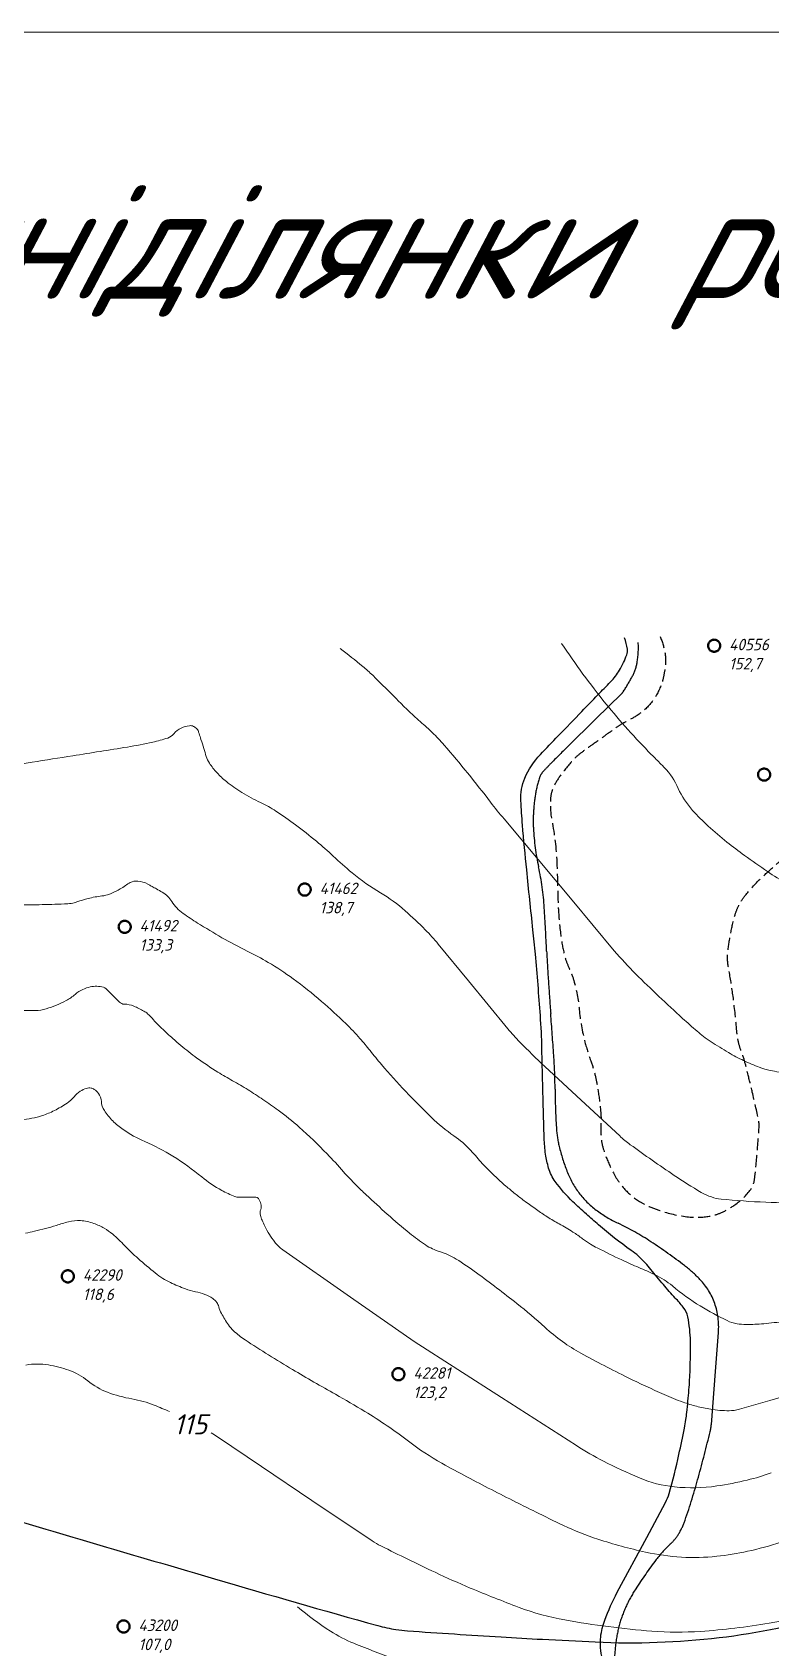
# Model space of a CAD drawing. Header units: millimetres. Extents: x -994 to -400, y 519 to 1360.
# Drawn here: x -782.3 to -690.9, y 1160 to 1359.8 of the extents above; entities that cross this region are included whole.
import ezdxf

# ---------------------------------------------------------------- set-up
doc = ezdxf.new("R2010")
doc.units = ezdxf.units.MM
for name, pattern in [('ACAD_ISO02W100', [15, 12, -3]), ('ACAD_ISO04W100', [30, 24, -3, 0, -3]), ('DASHED', [7, 5, -2, 0]), ('K5LT_THIN', [0])]:
    doc.linetypes.add(name, pattern=pattern)
for name, color, linetype in [('Висоти', 2, 'Continuous'), ('Кривульки', 1, 'Continuous'), ('Пунктир', 210, 'ACAD_ISO02W100'), ('Свердловини', 4, 'Continuous')]:
    doc.layers.add(name, color=color, linetype=linetype)
doc.layers.add('Кривульки Товсты', color=70, linetype='Continuous', lineweight=30)
doc.styles.add('GOST-2.304_Type-B_italic', font='GOST Common Italic.ttf')
doc.linetypes.add('164 Фуникулер стр.', pattern='A,0,[18,Russia-GOST_Topo.shx,S=0.05,R=0,X=0,Y=0],-4,[17,Russia-GOST_Topo.shx,S=0.05,R=0,X=0,Y=0],-4,[18,Russia-GOST_Topo.shx,S=0.05,R=0,X=0,Y=0],-4,[17,Russia-GOST_Topo.shx,S=0.05,R=0,X=0,Y=0],-6', length=18)

msp = doc.modelspace()

# ---------------------------------------------------------------- linework, layer by layer
at = {"color": 7, "linetype": 'K5LT_THIN', "lineweight": 18}
msp.add_line((-993.95, 1359.84), (-399.95, 1359.84), dxfattribs=at)
at = {"layer": 'Кривульки', "lineweight": 20}
for points in [[(-744.2, 1283.61, -0.01008), (-741.42, 1281.41, -0.021634), (-740.19, 1280.31, -0.00398), (-736.94, 1277.08, 0.009182), (-735.52, 1275.69, 0.011484), (-733.89, 1274.23, -0.017129), (-732.81, 1273.24, -0.019321), (-731.34, 1271.67, -0.009171), (-728.42, 1268.2, -0.005894), (-725.59, 1264.61, 0.010166), (-723.93, 1262.54), (-715.51, 1252.49), (-710.29, 1246.25, 0.023363), (-707.65, 1243.39, 0.011319), (-701.83, 1237.88, 0.004996), (-700.04, 1236.29, 0.011691), (-699.25, 1235.64, 0.024334), (-698.32, 1234.98, 0.010881), (-696.16, 1233.65, 0.020683), (-694.28, 1232.66, 0.020873), (-692.34, 1231.83, 0.038932), (-691, 1231.44, 0.023812), (-688.76, 1231.09, 0.044788)], [(-716.83, 1284.26, 0.022754), (-711.33, 1276.8, 0.025049), (-705.71, 1270.53, 0.002704), (-704.48, 1269.3, -0.008709), (-704.1, 1268.91, -0.084713), (-702.38, 1266.33, 0.080695), (-700.6, 1263.61, 0.020976), (-698.67, 1261.67, 0.018776), (-696.35, 1259.69, 0.010459), (-694.17, 1258.03, 0.008243), (-691.33, 1256.03, 0.022792), (-688.94, 1254.57, 0.021134)], [(-786.19, 1268.92, -0.001157), (-782.34, 1269.56, -0.001875), (-777.31, 1270.36, 0.001394), (-770.55, 1271.44, 0.014899), (-767.42, 1272.04, 0.024637), (-765.56, 1272.55, 0.145704), (-764.79, 1273.09, -0.117975), (-763.89, 1273.79, -0.074671), (-762.88, 1274.08, -0.150891), (-762.36, 1273.99, -0.069014), (-761.96, 1273.71, -0.119583), (-761.8, 1273.48, -0.006047), (-761.67, 1273.1, -0.00316), (-761.44, 1272.39, -0.007686), (-761.08, 1271.24, 0.009172), (-760.79, 1270.28, 0.065346), (-760.39, 1269.45, 0.04037), (-759.47, 1268.27, 0.040197), (-758.3, 1267.17, 0.027545), (-756.38, 1265.82, 0.032272), (-754.07, 1264.58, -0.03874), (-752.17, 1263.52, -0.013675), (-749.74, 1261.81, -0.012365), (-747.15, 1259.78, -0.016155), (-745.07, 1257.95, 0.014452), (-742.75, 1255.9, 0.040419), (-739.21, 1253.4, -0.046738), (-736.17, 1251.19, -0.016685), (-733.68, 1248.85, -0.02369), (-732.07, 1247.07), (-728.34, 1242.53), (-723.46, 1236.6, 0.022163), (-721.98, 1234.95, 0.011339), (-718.89, 1231.95), (-713.87, 1227.29), (-709.62, 1223.34, 0.030707), (-708.31, 1222.26, 0.007829), (-702.87, 1218.46, 0.017047), (-699.53, 1216.36, 0.048567), (-698.27, 1215.79, 0.059335), (-697.08, 1215.53, 0.012979), (-691.54, 1215.14, 0.010818), (-686.17, 1215.03, 0.026566)], [(-790.54, 1251.84, 0.001483), (-781.48, 1251.94, 0.006572), (-778.33, 1252.03, 0.024981), (-777.5, 1252.1, 0.052055), (-776.79, 1252.28, -0.026051), (-775.4, 1252.71, -0.032772), (-773.7, 1253.02, 0.059694), (-772.77, 1253.24, 0.026652), (-772.47, 1253.37, 0.007632), (-771.44, 1253.89, 0.0382), (-770.78, 1254.31, -0.043004), (-770.19, 1254.68, -0.140201), (-769.25, 1254.86, -0.104319), (-768.03, 1254.49, -0.000587), (-767.67, 1254.29, -0.001206), (-767.49, 1254.19, -0.001889), (-766.95, 1253.89, -0.001403), (-766.23, 1253.48, -0.120812), (-765.06, 1252.35, 0.095683), (-763.66, 1250.87, 0.016175), (-761.86, 1249.67, 0.009905), (-758.84, 1247.86, 0.015134), (-755.71, 1246.2, -0.018243), (-753.12, 1244.81, -0.025271), (-750.05, 1242.79, -0.020475), (-746.51, 1239.97, -0.013209), (-743.51, 1237.23, -0.021502), (-741.78, 1235.41, -0.01279), (-740.52, 1233.9, 0.011176), (-739.09, 1232.16, 0.011403), (-736.1, 1228.85, 0.011224), (-732.9, 1225.62, 0.041028), (-730.14, 1223.35, -0.053339), (-728.06, 1221.56, -0.016093), (-727.3, 1220.7, 0.01819), (-726.63, 1219.94, 0.011788), (-724.92, 1218.23, 0.015644), (-723.56, 1217.02, 0.007654), (-722.42, 1216.08, 0.008132), (-721.31, 1215.23, 0.007339), (-719.91, 1214.23, 0.00788), (-718.58, 1213.34, 0.019187), (-717.11, 1212.46, -0.016543), (-715.41, 1211.46, -0.02372), (-714.21, 1210.62, 0.029447), (-713.23, 1209.95, 0.018782), (-712.39, 1209.49, 0.00536), (-709.36, 1208, 0.015378), (-707.25, 1207.07, -0.016354), (-705.26, 1206.19, -0.062476), (-703.1, 1204.79, 0.037814), (-699.65, 1202.31, 0.024517), (-696.32, 1200.5, 0.072712), (-695.1, 1200.11, 0.04035), (-693.97, 1200.02, 0.021107), (-691.8, 1200.12, 0.01215), (-689.22, 1200.41, 0.018073)], [(-788.2, 1238.85), (-781.91, 1238.85, 0.079582), (-780.59, 1239.06, 0.039403), (-778.12, 1240.09, 0.062211), (-777.01, 1240.85, -0.075728), (-776.08, 1241.46, -0.050801), (-775.14, 1241.77, -0.060775), (-774.32, 1241.85, -0.054638), (-773.51, 1241.74, -0.136298), (-773.22, 1241.57), (-772.38, 1240.74), (-771.53, 1239.89, 0.198936), (-770.93, 1239.64, -0.10412), (-769.75, 1239.39, -0.022351), (-768.52, 1238.78, -0.053832), (-768.05, 1238.46, -0.036775), (-767.3, 1237.69, 0.027639), (-766.31, 1236.66, 0.005658), (-764.92, 1235.38, 0.008303), (-763.95, 1234.54, 0.019448), (-761.94, 1232.97, 0.015897), (-759.34, 1231.23, 0.013788), (-757.53, 1230.17, -0.013126), (-755.62, 1229.05, -0.00978), (-753.77, 1227.85, -0.009399), (-751.89, 1226.53, -0.024291), (-749.28, 1224.42, -0.017119), (-745.84, 1221.13, -0.013984), (-743.81, 1218.92, 0.018143), (-742.22, 1217.24, 0.008), (-741, 1216.06, 0.003807), (-738.38, 1213.66, 0.014541), (-735.63, 1211.32, 0.021307), (-733.64, 1209.86, 0.074653), (-731.87, 1209.03, -0.066583), (-729.87, 1208.12, -0.018349), (-727.33, 1206.41, -0.008947), (-722.34, 1202.61, -0.017718), (-718.88, 1199.68, 0.028634), (-716.7, 1197.91, 0.030038), (-714.42, 1196.47, 0.012433), (-708.64, 1193.47, 0.008864), (-704.12, 1191.36, 0.017519), (-701.78, 1190.42, 0.024107), (-700.12, 1189.91, 0.023387), (-698.36, 1189.54, 0.039645), (-696.09, 1189.36, 0.070408), (-694.81, 1189.54), (-691.03, 1190.63), (-685.27, 1192.3, 0.040076)], [(-690.87, 1181.67, -0.027867), (-693.83, 1180.78, -0.022432), (-697.6, 1180.05, -0.062855), (-702.84, 1179.94, -0.07357), (-707.19, 1181.05, -0.018908), (-711.63, 1183.12, -0.024127), (-714.95, 1185.04), (-724.24, 1191), (-735.04, 1197.92), (-742.93, 1203.42), (-751.32, 1209.27, -0.077175), (-752.31, 1210.22, -0.045522), (-753.55, 1212.18, -0.023748), (-753.88, 1212.92, -0.030964), (-754.08, 1213.52, -0.145937), (-754.05, 1214.24, 0.145479), (-754.03, 1214.95, 0.101194), (-754.34, 1215.6, 0.233084), (-754.64, 1215.75), (-755.94, 1215.75), (-756.76, 1215.75, -0.096838), (-757.27, 1215.85, -0.027657), (-758.87, 1216.61, -0.047766), (-761.35, 1218.27, 0.032522), (-764.91, 1220.83, 0.038359), (-768.4, 1222.65, -0.049614), (-771.08, 1224.13, -0.047432), (-772.36, 1225.2, -0.047955), (-773.4, 1226.48, -0.132959), (-773.77, 1227.6, 0.148619), (-774.14, 1228.6, 0.0724), (-774.65, 1229.1, 0.121267), (-775.05, 1229.26, 0.110859), (-775.6, 1229.22, 0.072305), (-776.38, 1228.87, 0.068235), (-777.15, 1228.19, -0.059869), (-778.02, 1227.4, -0.036659), (-779.58, 1226.48, -0.040761), (-781.08, 1225.86, -0.049752), (-783.72, 1225.32, -0.024577)], [(-689.67, 1173.09, -0.024867), (-693.8, 1171.97, -0.02752), (-697.62, 1171.35, -0.040839), (-701.97, 1171.25, -0.039465), (-706.42, 1171.87, -0.024633), (-712.32, 1173.47, -0.032801), (-716.58, 1175.17, -0.002227), (-720.04, 1176.85, -0.003153), (-722.48, 1178.06, -0.003862), (-728.52, 1181.17, -0.007422), (-731.62, 1182.86, -0.034908), (-735.77, 1185.59, 0.02655), (-741.16, 1189.27, 0.00904), (-744.79, 1191.39, -0.006188), (-750.12, 1194.46, -0.011609), (-755.98, 1198.11, -0.044186), (-757.4, 1199.24, -0.050446), (-758.04, 1199.98, -0.02926), (-758.92, 1201.4, -0.059322), (-759.24, 1202.22, 0.0868), (-759.49, 1202.76, 0.093759), (-759.97, 1203.23, 0.056564), (-760.96, 1203.75, 0.04557), (-762.13, 1204.08, -0.043077), (-763.37, 1204.43, -0.019599), (-765.22, 1205.2, -0.036271), (-766.17, 1205.73, -0.024221), (-767.1, 1206.4, -0.010038), (-769.22, 1208.18, -0.024058), (-770.89, 1209.78, 0.027305), (-772.37, 1211.19, 0.046506), (-773.42, 1211.93, 0.042605), (-774.7, 1212.52, 0.071156), (-776.35, 1212.87, 0.079604), (-777.84, 1212.72, 0.016177), (-779.34, 1212.28, -0.018039), (-780.69, 1211.89, -0.001898), (-782.06, 1211.55, -0.002406), (-783.14, 1211.3, -0.017663)], [(-783.1, 1195.01, -0.085217), (-780.33, 1195.02, -0.021357), (-779.04, 1194.74, -0.021621), (-777.78, 1194.36, -0.085856), (-775.46, 1193.06, 0.080464), (-773, 1191.64, 0.047532), (-769.98, 1190.82, -0.052056), (-767.23, 1190.04, -0.005912), (-765.32, 1189.25, -0.015881)], [(-760.17, 1186.61, -0.012066), (-759.39, 1186.12), (-753.94, 1182.46), (-747.71, 1178.27), (-740.27, 1173.27, 0.031814), (-739.17, 1172.63, 0.005424), (-732.47, 1169.37, 0.01193), (-728.11, 1167.43, 0.008763), (-722.08, 1165.04, 0.045687), (-716.4, 1163.48, 0.024769), (-705.63, 1162.1, 0.036405), (-699.63, 1162.07, 0.025416), (-691.11, 1163.08, 0.06769), (-680.44, 1166.43, 0.120818)], [(-737.23, 1158.56, -0.009371), (-742.54, 1160.59, -0.048057), (-745.42, 1162.09, -0.030878), (-749.48, 1165.1)]]:
    msp.add_lwpolyline(points, format="xyb", dxfattribs=at)
at = {"layer": 'Кривульки Товсты', "lineweight": 30, "ltscale": 0.3}
msp.add_lwpolyline([(-711.73, 1158.68, -0.103013), (-711.97, 1161.39, -0.060567), (-711.47, 1163.46, -0.03405), (-709.92, 1166.9), (-706.28, 1173.67), (-703.95, 1178.01, 0.055237), (-703.49, 1179.14, 0.013599), (-702.29, 1183.94, 0.004468), (-701.6, 1187.21, 0.014048), (-701.42, 1188.26, 0.011173), (-701.31, 1189.14, 0.003546), (-701.05, 1191.94, 0.013573), (-700.91, 1194.43, 0.009644), (-700.87, 1197.94, 0.050208), (-701.2, 1200.97, 0.117441), (-701.76, 1202.17, 0.019469), (-702.74, 1203.29, -0.013), (-704.22, 1204.96, -0.006268), (-705.77, 1206.83, 0.014224), (-706.46, 1207.65, 0.05625), (-708.21, 1209.19, -0.02566), (-712.23, 1212.34, -0.005017), (-713.75, 1213.68, -0.004509), (-715.41, 1215.21, -0.048137), (-717.59, 1217.69, -0.08506), (-718.42, 1219.37, -0.034969), (-718.79, 1221.07, -0.030217), (-718.96, 1223.06), (-719.08, 1227.56), (-719.24, 1234.16, 0.011086), (-719.44, 1238.23, 0.005925), (-720.06, 1245.83, 0.003259), (-720.36, 1248.84, -0.001328), (-721.13, 1256.25, -0.004448), (-721.65, 1261.79, -0.008182), (-721.85, 1264.81, -0.113199), (-721.36, 1267.59, -0.090878), (-719.44, 1270.5, -0.000884), (-717.23, 1272.81, -0.00067), (-714.29, 1275.85, -0.000666), (-712.32, 1277.89, 0.000836), (-710.75, 1279.51, 0.057469), (-709.65, 1280.94, 0.048684), (-708.75, 1282.86, 0.118263), (-708.67, 1283.55, 0.057405), (-709.01, 1284.94)], format="xyb", dxfattribs=at)
at = {"layer": 'Кривульки Товсты', "linetype": 'ACAD_ISO04W100', "lineweight": 30, "ltscale": 0.3}
msp.add_lwpolyline([(-710.41, 1156.43, -0.018982), (-710.15, 1160.27, -0.039261), (-709.68, 1162.81, -0.041617), (-708.86, 1165.1, -0.03597), (-707.64, 1167.32, -0.020545), (-705.09, 1170.95, -0.04211), (-703.27, 1172.95, 0.072586), (-702.29, 1174.17, 0.050301), (-701.53, 1175.82, 0.016316), (-699.88, 1181.16, 0.006399), (-698.43, 1186.76, 0.040797), (-698.28, 1187.66), (-697.77, 1194.21), (-697.4, 1199.03, 0.103771), (-697.86, 1202.63, 0.108188), (-699.69, 1205.59, 0.037262), (-701.6, 1207.31, 0.018806), (-705.75, 1210.25, 0.03399), (-709.82, 1212.54, -0.050151), (-712.53, 1214.18, -0.070654), (-714.66, 1216.3, -0.069103), (-716.15, 1218.99, -0.032418), (-717.11, 1222.05, -0.044257), (-717.46, 1224.37, -0.013775), (-717.62, 1229.12, 0.015643), (-717.78, 1233.31, 0.001523), (-718.16, 1238.47, -0.002054), (-718.43, 1242.3, -0.004681), (-718.66, 1246.2, 0.003392), (-718.95, 1251.57, 0.038322), (-719.66, 1256.61, -0.040541), (-720.3, 1261.37, -0.027199), (-720.3, 1263.22, -0.022781), (-720.08, 1265.41, -0.041868), (-719.55, 1267.63, -0.108353), (-719.1, 1268.4, -0.008415), (-718.19, 1269.36, -0.003803), (-716.11, 1271.43), (-712.56, 1274.91), (-709.38, 1278.04, 0.060384), (-709.13, 1278.35, 0.011258), (-708.08, 1280.14, 0.083463), (-707.47, 1281.86, 0.060184), (-707.33, 1284.37)], format="xyb", dxfattribs=at)
at = {"layer": 'Кривульки Товсты', "linetype": '164 Фуникулер стр.', "ltscale": 0.1}
msp.add_lwpolyline([(-786.47, 1176.46, 0.001007), (-759.75, 1168.56, 0.003252), (-739.55, 1162.78, 0.029906), (-737.32, 1162.3, 0.020514), (-735.88, 1162.14, 0.002552), (-724.29, 1161.38, 0.001928), (-719.19, 1161.09, 0.0015), (-712.64, 1160.76, 0.041065), (-697.32, 1161.3, 0.042932), (-682.96, 1164.26, 0.00502)], format="xyb", dxfattribs=at)
at = {"layer": 'Пунктир', "linetype": 'DASHED', "lineweight": 30, "ltscale": 0.3, "flags": 128}
msp.add_lwpolyline([(-704.63, 1285.12, -0.06202), (-704.01, 1283.02, -0.077622), (-704, 1281.26, -0.017785), (-704.25, 1279.9, -0.033198), (-704.46, 1279.19, -0.078172), (-705.7, 1276.95, -0.084994), (-707.45, 1275.36, -0.028362), (-708.95, 1274.52, 0.041661), (-709.96, 1273.91, 0.000198), (-711.33, 1272.93, 0.000287), (-712.28, 1272.25, 0.000478), (-712.99, 1271.74, 0.000273), (-714.24, 1270.84, 0.049032), (-715.38, 1269.83, 0.029429), (-716.99, 1267.87, 0.053604), (-717.89, 1266.31, 0.08372), (-718.17, 1265.19, 0.069547), (-718.01, 1262.31, -0.038817), (-717.4, 1257.19, -0.005629), (-717.29, 1253.58, 0.009262), (-717.21, 1251.39, 0.020299), (-716.88, 1247.93, 0.029025), (-716.41, 1245.53, 0.04964), (-715.91, 1244.17, -0.042428), (-715.3, 1242.57, -0.048267), (-714.63, 1238.99, 0.042874), (-713.92, 1234.94, 0.022464), (-713.15, 1232.49, -0.031499), (-712.63, 1230.72, -0.018378), (-712.32, 1229.1, -0.011639), (-711.99, 1226.52, -0.036269), (-711.94, 1224.83, 0.033188), (-711.9, 1222.99, 0.057146), (-711.6, 1221.58, 0.032608), (-710.65, 1219.24, 0.067173), (-709.07, 1216.84, 0.07712), (-707.15, 1215.22, 0.035534), (-705.98, 1214.62, 0.02505), (-704.23, 1213.98, 0.052471), (-700.89, 1213.31, 0.0716), (-698.39, 1213.44, 0.056567), (-697.01, 1213.87, 0.047423), (-695.51, 1214.72, 0.069589), (-693.5, 1216.59, 0.139319), (-692.95, 1217.87, 0.008194), (-692.77, 1219.42, 0.005287), (-692.56, 1221.83, 0.001875), (-692.36, 1224.5, 0.025757), (-692.36, 1224.69, 0.043276), (-692.43, 1225.26, 0.006949), (-693.21, 1228.77, 0.001302), (-693.76, 1231.01, 0.002637), (-694.03, 1232.11, 0.030194), (-694.56, 1233.76, -0.040782), (-694.93, 1234.99, -0.031738), (-695.16, 1236.58, 0.012568), (-695.59, 1240.61, 0.013056), (-696.08, 1243.69, -0.025525), (-696.29, 1245.28, -0.052354), (-696.27, 1245.92, -0.013902), (-695.9, 1248.31, -0.02416), (-695.34, 1250.69, -0.048132), (-694.89, 1251.83, -0.053572), (-693.99, 1253.2, -0.031195), (-692.09, 1255.25, -0.009973), (-690.24, 1256.93, 0.015766), (-689.09, 1258.01, 0.005896), (-687.96, 1259.16, -0.003555), (-686.09, 1261.08, -0.038429), (-683.13, 1263.65, 0.092117), (-682.01, 1264.86, 0.03711), (-681.47, 1265.87, -0.020746), (-680.57, 1267.7, -0.001963), (-679.69, 1269.29, 0.003022), (-679.12, 1270.32, 0.007747), (-678.23, 1272.04, 0.022271), (-677.96, 1272.65, 0.017749), (-677.87, 1272.91, 0.00195), (-677.14, 1275.26, 0.011882), (-676.72, 1276.78, -0.01452), (-676.36, 1278.02, -0.099581), (-675.91, 1278.84, -0.065315), (-674.85, 1279.8, -0.046498), (-674.25, 1280.14, -0.03339), (-673.37, 1280.46, -0.078301), (-670.22, 1280.88, -0.046504), (-664.92, 1280.25, -0.001655), (-659.86, 1279.14, -0.003157), (-657.22, 1278.54, -0.000978), (-650.4, 1276.92, -0.00518), (-649.11, 1276.6, -0.008861), (-648.24, 1276.35, -0.002535), (-645.22, 1275.43, -0.011988), (-643.11, 1274.72, -0.015311), (-641.49, 1274.07, -0.053392), (-640.99, 1273.79, -0.0114), (-638.84, 1272.17, -0.050511), (-634.31, 1267.77, -0.103529), (-632.84, 1265.03, -0.008279), (-632.39, 1263.42, 0.007495), (-631.9, 1261.65, 0.015625), (-630.18, 1256.36, -0.054148), (-629.8, 1254.79, -0.010947), (-629.72, 1254.05, 0.003299), (-629.49, 1251.57, 0.004694), (-629.14, 1248.4, -0.004555), (-628.78, 1245.13, -0.163541), (-629.57, 1241.69, 0.180206), (-630.18, 1238.53, 0.024891), (-629.67, 1236.15, -0.027561), (-629.21, 1234, -0.000922), (-628.66, 1230.39, 0.002312), (-628.43, 1228.95, 0.000029), (-628.19, 1227.43, 0.00001), (-627.46, 1222.89, 0.000429), (-627.13, 1220.89, -0.000464), (-626.84, 1219.04, -0.056773), (-626.79, 1217.97, -0.009015), (-627.36, 1211.26, -0.047594), (-628.38, 1206.2, 0.092726), (-628.67, 1203.55, 0.042732), (-628.42, 1202.04, 0.017983), (-627.41, 1198.55, 0.008831), (-626.8, 1196.82, 0.015234), (-626.4, 1195.84, 0.075272), (-625.53, 1194.46, 0.050756), (-623.76, 1192.8, 0.044942), (-621.81, 1191.57, 0.044501), (-619.65, 1190.7, 0.024897), (-618.41, 1190.39, 0.028664), (-617.31, 1190.24, 0.075533), (-615.84, 1190.34, 0.043039), (-613.39, 1191.12, 0.066672), (-611.31, 1192.33, 0.090824), (-610.12, 1193.66, 0.14182), (-609.64, 1195.4, -0.141038), (-609.16, 1197.15, -0.063541), (-607.6, 1199.11, 0.079412), (-606.4, 1200.72, 0.011786), (-605.53, 1202.47, -0.01378), (-604.78, 1203.97, -0.007371), (-602.98, 1207.23, -0.01311), (-601.89, 1209.02, -0.017331), (-601.02, 1210.28, -0.011417), (-599.58, 1212.11, -0.018181), (-597.7, 1214.24, -0.01267), (-594.81, 1217.12, -0.014263), (-593.51, 1218.29, -0.040278), (-593.01, 1218.65, -0.060152), (-592.19, 1219.01, -0.019131), (-589.49, 1219.74, -0.006436), (-586.65, 1220.35, -0.014975), (-585.42, 1220.56, -0.01431), (-583.91, 1220.73, -0.014411), (-582.4, 1220.81, -0.032671), (-580.83, 1220.74, 0.023342), (-578.64, 1220.61, 0.021506), (-576.37, 1220.68, 0.051831), (-575.44, 1220.85, 0.036174), (-575.1, 1220.97, 0.006792), (-573.36, 1221.79, 0.024146), (-570.98, 1223.09, 0.055479), (-570.04, 1223.82, 0.14443), (-569.43, 1224.89, 0.049509), (-568.98, 1228.41, 0.014211), (-568.98, 1231.56, 0.04176), (-569.1, 1232.62, 0.031866), (-569.57, 1234.41, -0.030116), (-570.08, 1236.29, -0.033272), (-570.44, 1238.98, 0.051935), (-570.74, 1240.69, 0.012312), (-571.31, 1242.53, 0.004376), (-573.09, 1247.64, 0.007634), (-574.32, 1250.93, -0.01956), (-574.77, 1252.23, -0.018174), (-574.98, 1253.02, -0.003904), (-575.78, 1256.72, -0.012205), (-576.53, 1260.74, 0.017435), (-577.08, 1263.54, 0.026246), (-577.35, 1264.51, -0.013689), (-577.94, 1266.36, -0.030871), (-578.58, 1269.28, -0.050352), (-578.68, 1271.12, -0.107643), (-578.34, 1272.38, 0.074302), (-577.74, 1274.15, 0.093862), (-577.76, 1276.77, -0.137216), (-577.62, 1278.57, -0.020987), (-577.17, 1279.67, -0.014722), (-576.41, 1281.18, -0.012607), (-575.65, 1282.52, -0.012422), (-574.81, 1283.84, -0.067895), (-573.55, 1285.25, -0.075493), (-572.11, 1286.14, -0.059784), (-570.75, 1286.54, -0.032382), (-568.16, 1286.81, -0.023773), (-565.25, 1286.78, -0.041933), (-563.62, 1286.55, -0.042989), (-560.49, 1285.54, -0.029947), (-556.26, 1283.45, -0.002661), (-552.4, 1281.23, -0.004174), (-549.96, 1279.78, -0.008272), (-547.65, 1278.33, 0.009045), (-545.54, 1277.01, 0.038498), (-544, 1276.24, 0.029734), (-541.89, 1275.52, 0.059342), (-539.47, 1275.15, 0.038495), (-535.71, 1275.32, 0.016305), (-533.27, 1275.7, 0.026448), (-531.8, 1276.07, 0.031616), (-529.57, 1276.89, 0.020464), (-526.28, 1278.53, 0.056069), (-523.82, 1280.26, -0.083338), (-522.1, 1281.34, -0.045636), (-519.69, 1282.09, 0.030263), (-516.03, 1283.11, 0.015735), (-512.57, 1284.42, -0.020373), (-509.89, 1285.41, -0.030326), (-508.28, 1285.83, -0.019056), (-505.66, 1286.23, -0.058069), (-502.97, 1286.23, -0.076449), (-501, 1285.69, -0.043417), (-499.96, 1285.11, -0.032151), (-498.69, 1284.12, -0.042425), (-496.39, 1281.71, -0.055543), (-495.02, 1279.55, -0.017592), (-494.03, 1277.35, -0.020459), (-493.33, 1275.4, -0.010279), (-492.59, 1272.84, -0.021696), (-492.31, 1271.61, -0.019945), (-492.04, 1269.58, -0.008495), (-491.66, 1264.79, -0.015048), (-491.53, 1260.84, 0.014498), (-491.41, 1256.73, 0.024733), (-490.94, 1252.44, 0.02415), (-490.03, 1248.12, 0.064286), (-489.17, 1245.97, -0.083064), (-488.56, 1244.28, -0.069882), (-488.49, 1242.69, 0.078936), (-488.41, 1241.28, 0.015832), (-488.03, 1239.79, -0.013401), (-487.57, 1238.02, -0.008196), (-487.08, 1235.72, -0.008947), (-486.71, 1233.61, -0.041437), (-486.62, 1232.45, -0.026269), (-486.73, 1230.61, -0.07581), (-487.43, 1228.06, -0.042913), (-489.67, 1223.97, -0.016245), (-491.81, 1220.97, -0.019489), (-493.77, 1218.6, -0.048269), (-496.11, 1216.45, 0.061237), (-497.91, 1214.7, 0.043), (-499.51, 1212.33, 0.044337), (-500.63, 1209.8, 0.01403), (-500.99, 1208.64, -0.011629), (-501.42, 1207.24, -0.022466), (-502.96, 1203.2, -0.063742), (-503.74, 1201.89, -0.069147), (-504.67, 1201, 0.049976), (-505.99, 1199.81, 0.026297), (-507.46, 1198.03, -0.028962), (-508.79, 1196.42, -0.052455), (-510.31, 1195.11, 0.04912), (-511.95, 1193.71, 0.039679), (-513.67, 1191.6, 0.037367), (-515.14, 1189.1, 0.015053), (-515.96, 1187.3, 0.010986), (-516.95, 1184.77, 0.019358), (-517.42, 1183.32, 0.019456), (-517.78, 1181.84, 0.131236), (-517.64, 1179.75, 0.088186), (-516.16, 1177.04, 0.033511), (-514.85, 1175.62, 0.043287), (-513.68, 1174.68, 0.039124), (-511.94, 1173.71, 0.051299), (-510.5, 1173.22, 0.055374), (-508.09, 1172.94, 0.04551), (-505.16, 1173.19, 0.025206), (-501.25, 1174.1, -0.026663), (-497.56, 1174.94, -0.013092), (-494.78, 1175.35, 0.018426), (-492.81, 1175.66, 0.060749), (-490.86, 1176.29, -0.079231), (-489.34, 1176.73, -0.027928), (-487.29, 1176.86, 0.016479), (-483.81, 1177, 0.003448), (-482.28, 1177.12, 0.00282), (-480.42, 1177.29, 0.05442), (-477.74, 1177.86, 0.090006), (-476.27, 1178.65, 0.061668), (-475.47, 1179.47, 0.041779), (-474.57, 1180.9, 0.019812), (-473.77, 1182.58, 0.035675), (-473.43, 1183.56, 0.064537), (-473.15, 1185.73, -0.069423), (-472.86, 1187.75, -0.001162), (-472.49, 1189.02, 0.001081), (-472.09, 1190.39, 0.002547), (-471.78, 1191.51, -0.002934), (-471.5, 1192.48, -0.106294), (-470.94, 1193.52, -0.092334), (-469.89, 1194.37, -0.008494), (-468.84, 1194.92, -0.003824), (-466.48, 1196.08, -0.00258), (-462.77, 1197.84, -0.054053), (-462.58, 1197.9, -0.006314), (-461.62, 1198.1, 0.001769), (-458.21, 1198.8, 0.000638), (-455.64, 1199.33, -0.001604), (-454.62, 1199.54, -0.032362), (-454.15, 1199.6, -0.002917), (-448.96, 1199.94, -0.007391), (-443.44, 1200.18, -0.030754), (-442.12, 1200.13, -0.072336), (-440.85, 1199.83, 0.056902), (-439.27, 1199.39, 0.011607), (-436.15, 1198.97, -0.009131), (-432.19, 1198.47, -0.003498), (-427.61, 1197.76, -0.010348), (-426.06, 1197.48, -0.03485), (-424, 1196.91, 0.022322), (-420.8, 1195.93, 0.017432), (-418.83, 1195.5, -0.0174), (-416.85, 1195.06, -0.034295), (-415.03, 1194.46, -0.018717), (-411.83, 1193.01, -0.032794), (-411.46, 1192.79, -0.011821), (-410.49, 1192.1)], format="xyb", dxfattribs=at)
at = {"layer": 'Свердловини', "linetype": 'DASHED', "lineweight": 50}
for centre in [(-697.93, 1283.97), (-691.75, 1268.03), (-748.61, 1253.81), (-770.88, 1249.2), (-777.92, 1205.98), (-737.01, 1193.87), (-771.02, 1162.68)]:
    msp.add_circle(centre, 0.749, dxfattribs=at)

# ---------------------------------------------------------------- texts
at = {"color": 7, "insert": (-888.36, 1340.89), "char_height": 14, "width": 434.6141, "attachment_point": 1, "style": 'GOST-2.304_Type-B_italic'}
msp.add_mtext('{\\fGOST Common|b0|i1|c204|p34;\\Q15;\\W0.965;План поверхніділянки розрізу "Березовський"}', dxfattribs=at)
at = {"layer": 'Висоти', "insert": (-764.81, 1188.93), "char_height": 2.5, "attachment_point": 1, "style": 'GOST-2.304_Type-B_italic'}
msp.add_mtext_dynamic_manual_height_columns('{\\fGOST Common|b0|i1|c204|p34;115}', width=8.7959, gutter_width=12.5, heights=[0], dxfattribs=at)
at = {"layer": 'Свердловини', "linetype": 'DASHED', "char_height": 1.425, "attachment_point": 1, "style": 'GOST-2.304_Type-B_italic'}
for s, insert in [('{\\fGOST Common|b0|i1|c204|p34;40556\\P152,7}', (-696.08, 1284.83)), ('{\\fGOST Common|b0|i1|c204|p34;41462\\P138,7}', (-746.76, 1254.67)), ('{\\fGOST Common|b0|i1|c204|p34;41492\\P133,3}', (-769.04, 1250.06)), ('{\\fGOST Common|b0|i1|c204|p34;42290\\P118,6}', (-776.07, 1206.85)), ('{\\fGOST Common|b0|i1|c204|p34;42281\\P123,2}', (-735.16, 1194.73)), ('{\\fGOST Common|b0|i1|c204|p34;43200\\P107,0}', (-769.18, 1163.54))]:
    msp.add_mtext_dynamic_manual_height_columns(s, width=5.3259, gutter_width=12.5, heights=[0], dxfattribs=dict(at, insert=insert))

doc.saveas('drawing.dxf')
